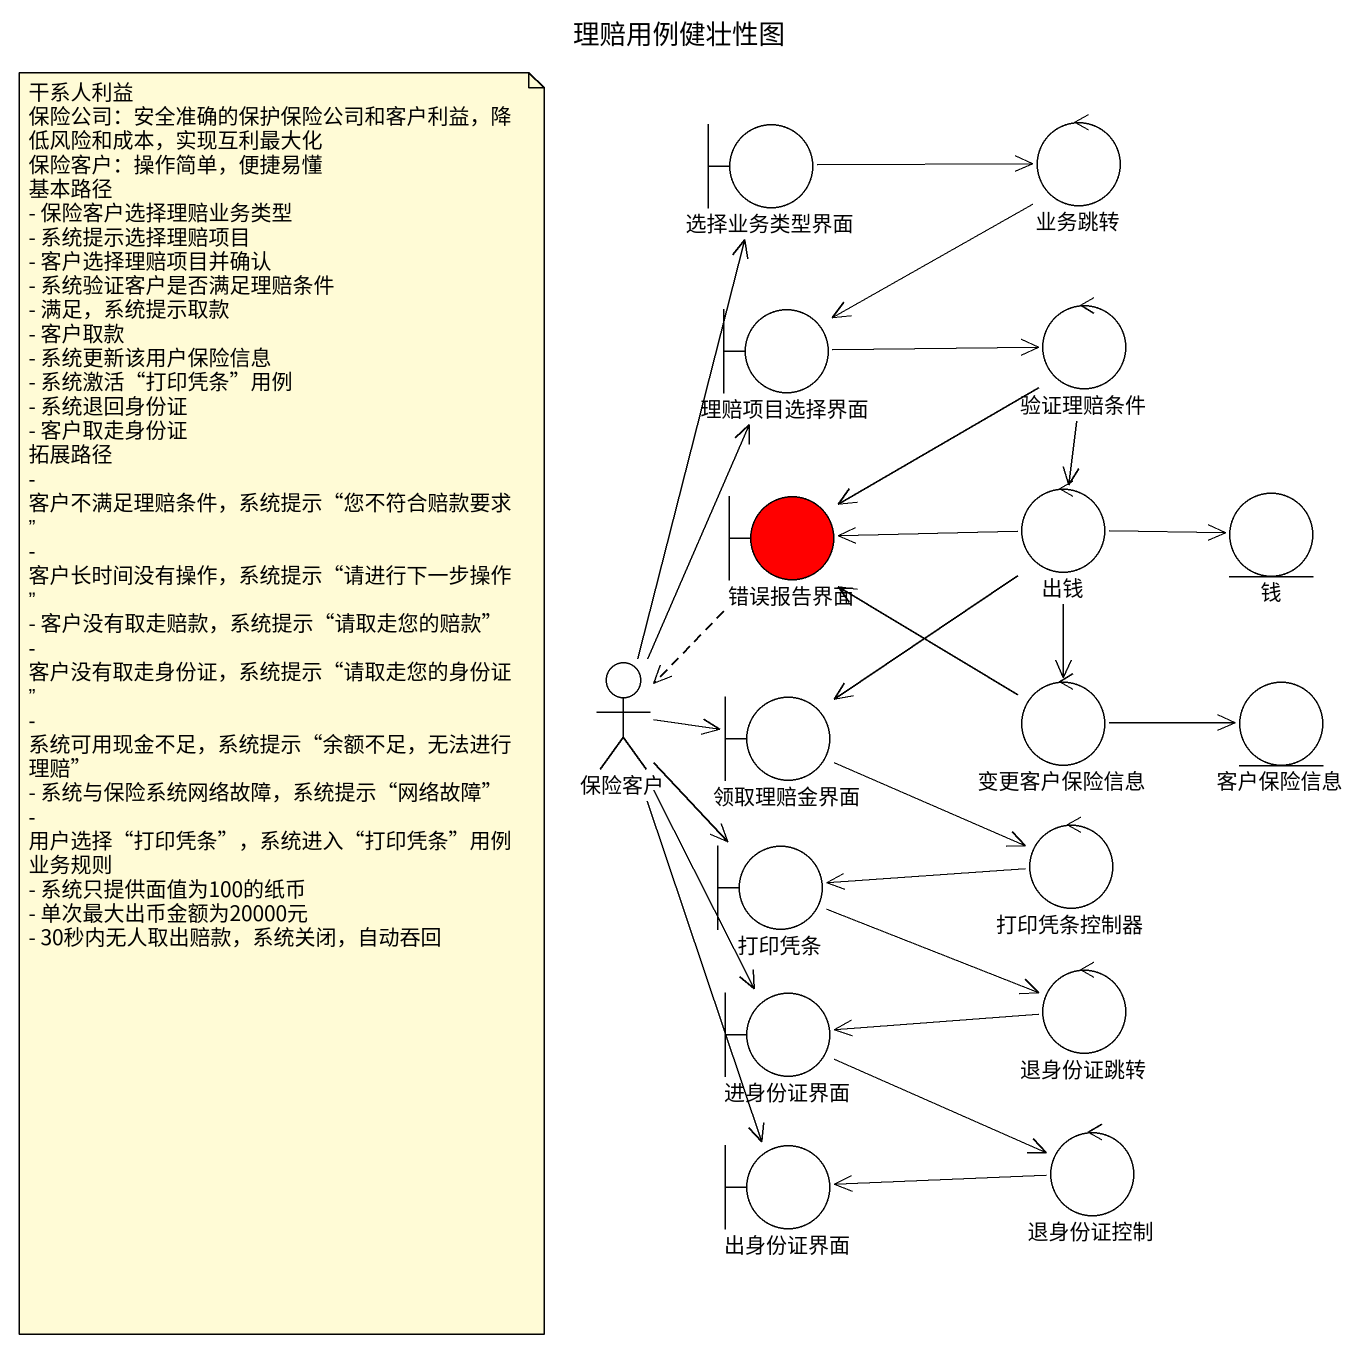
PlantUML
@startuml
title 理赔用例健壮性图
boundary 选择业务类型界面
control 业务跳转
boundary 理赔项目选择界面
control 验证理赔条件
boundary 错误报告界面 #FF0000
control 出钱
entity 钱
actor 保险客户
boundary 领取理赔金界面
control 变更客户保险信息
entity 客户保险信息
boundary 打印凭条
control 打印凭条控制器
boundary 进身份证界面
control 退身份证跳转
boundary 出身份证界面
control 退身份证控制
选择业务类型界面 -right-> 业务跳转
业务跳转 --> 理赔项目选择界面
理赔项目选择界面 -right-> 验证理赔条件
验证理赔条件 --> 错误报告界面
验证理赔条件 --> 出钱
错误报告界面 ..> 保险客户
出钱 -left-> 错误报告界面
出钱 -right-> 钱
出钱 --> 领取理赔金界面
出钱 --> 变更客户保险信息
保险客户 -up-> 选择业务类型界面
保险客户 -up-> 理赔项目选择界面
保险客户 -right-> 领取理赔金界面
保险客户 --> 打印凭条
保险客户 --> 进身份证界面
保险客户 --> 出身份证界面
领取理赔金界面 -right-> 打印凭条控制器
变更客户保险信息 -up-> 错误报告界面
变更客户保险信息 -right-> 客户保险信息
打印凭条 -right-> 退身份证跳转
打印凭条控制器 -left-> 打印凭条
进身份证界面 -right-> 退身份证控制
退身份证跳转 -left-> 进身份证界面
退身份证控制 -left-> 出身份证界面
note as N1
  干系人利益
  保险公司：安全准确的保护保险公司和客户利益，降低风险和成本，实现互利最大化
  保险客户：操作简单，便捷易懂
  基本路径
  - 保险客户选择理赔业务类型
  - 系统提示选择理赔项目
  - 客户选择理赔项目并确认
  - 系统验证客户是否满足理赔条件
  - 满足，系统提示取款
  - 客户取款
  - 系统更新该用户保险信息
  - 系统激活“打印凭条”用例
  - 系统退回身份证
  - 客户取走身份证
  拓展路径
  - 客户不满足理赔条件，系统提示“您不符合赔款要求”
  - 客户长时间没有操作，系统提示“请进行下一步操作”
  - 客户没有取走赔款，系统提示“请取走您的赔款”
  - 客户没有取走身份证，系统提示“请取走您的身份证”
  - 系统可用现金不足，系统提示“余额不足，无法进行理赔”
  - 系统与保险系统网络故障，系统提示“网络故障”
  - 用户选择“打印凭条”，系统进入“打印凭条”用例
  业务规则
  - 系统只提供面值为100的纸币
  - 单次最大出币金额为20000元
  - 30秒内无人取出赔款，系统关闭，自动吞回
end note
@enduml
